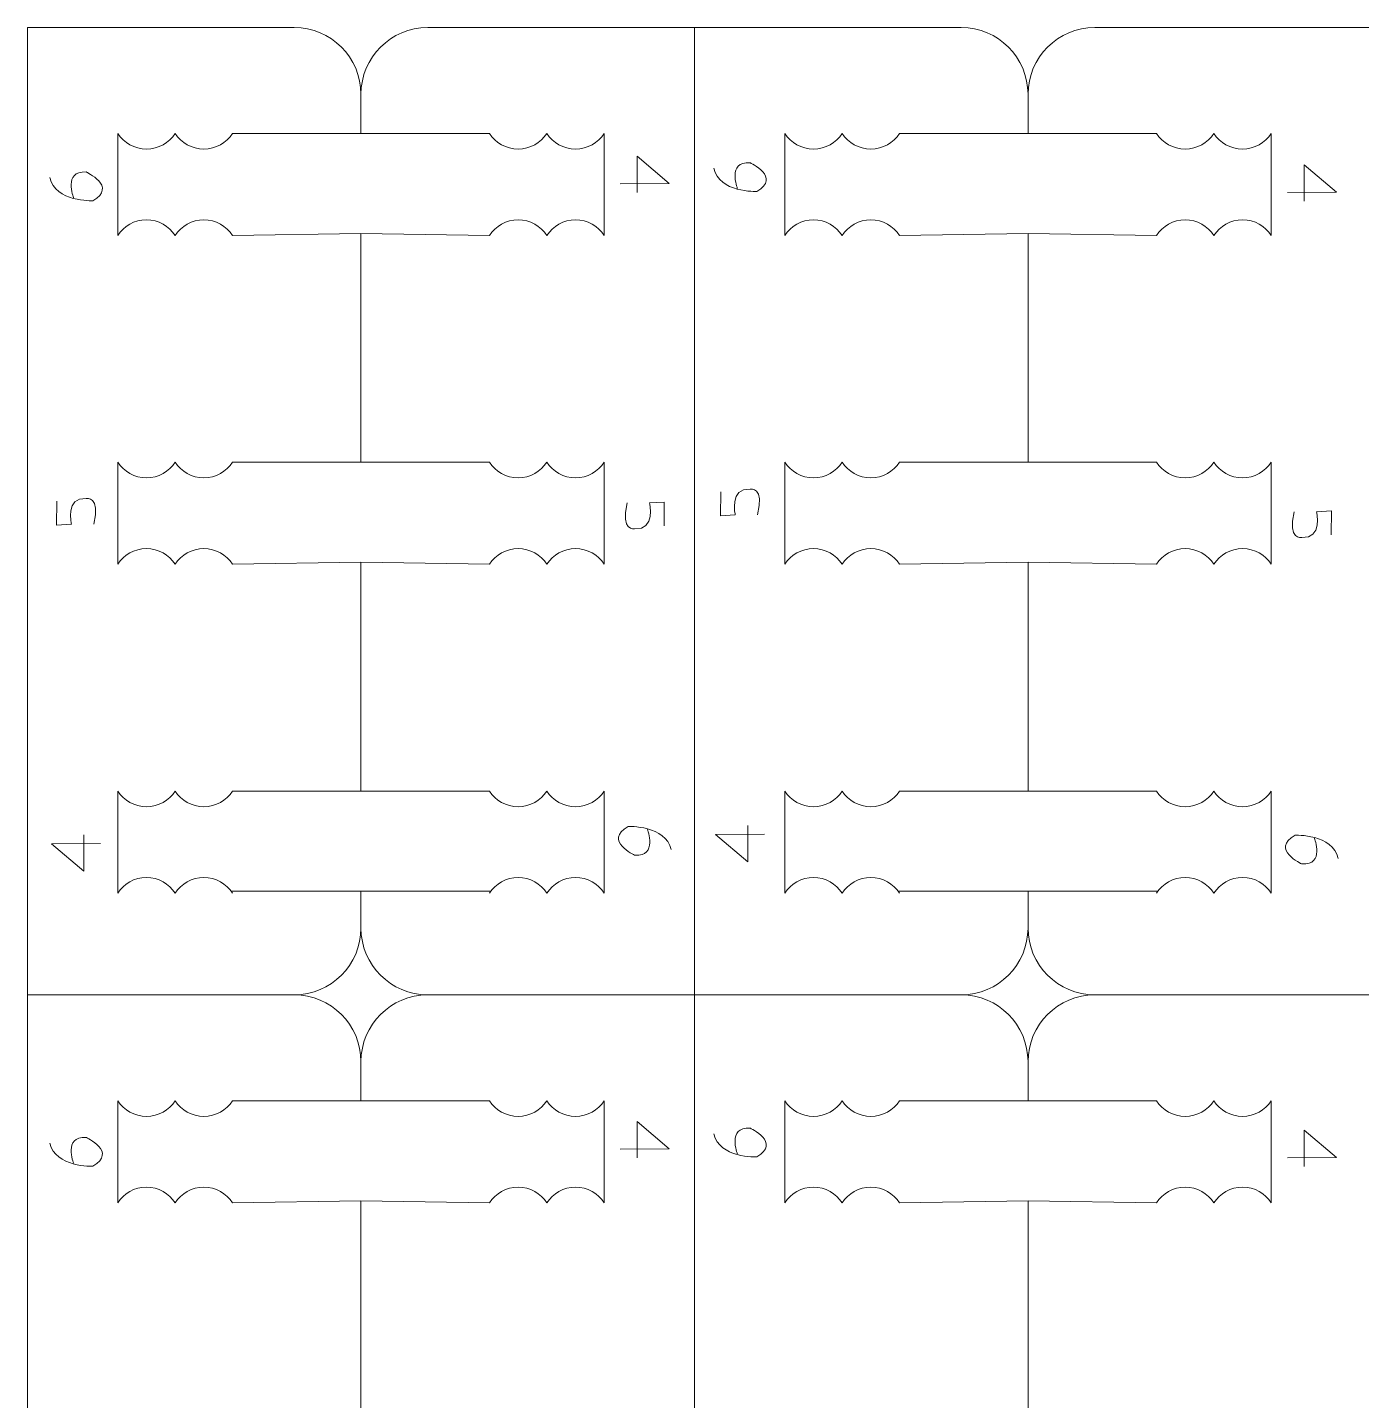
# Model space of a CAD drawing. Header units: centimetres. Extents: x -25 to 25, y -32.5 to 32.5.
# Drawn here: x 9.455 to 13.529, y 15.61 to 19.805 of the extents above; entities that cross this region are included whole.
import ezdxf

# ---------------------------------------------------------------- set-up
doc = ezdxf.new("R2010")
doc.units = ezdxf.units.CM
doc.header["$MEASUREMENT"] = 0
doc.layers.add('Capa 1', color=7, linetype='Continuous')

msp = doc.modelspace()

# ---------------------------------------------------------------- linework, layer by layer
at = {"layer": 'Capa 1', "color": 250, "lineweight": 9}
for points, knots in [([(10.08094, 19.48185), (10.08094, 19.48185), (10.47326, 19.48185), (10.47326, 19.48185), (10.47326, 19.48185), (10.47326, 19.48185), (10.47326, 19.60151), (10.47326, 19.60151), (10.47326, 19.60151), (10.47326, 19.71365), (10.38151, 19.80541), (10.26936, 19.80541), (10.26936, 19.80541), (10.26936, 19.80541), (9.90354, 19.80541), (9.45462, 19.80541)], [0, 0, 0, 0, 0.2, 0.2, 0.2, 0.2, 0.4, 0.4, 0.4, 0.4, 0.6, 0.6, 0.6, 0.6, 1, 1, 1, 1]), ([(10.47326, 19.60151), (10.47326, 19.71365), (10.56502, 19.80541), (10.67716, 19.80541), (10.67716, 19.80541), (10.67716, 19.80541), (11.04298, 19.80541), (11.4919, 19.80541)], [0, 0, 0, 0, 0.3333333, 0.3333333, 0.3333333, 0.3333333, 1, 1, 1, 1]), ([(12.11822, 19.48185), (12.11822, 19.48185), (12.51054, 19.48185), (12.51054, 19.48185), (12.51054, 19.48185), (12.51054, 19.48185), (12.51054, 19.60151), (12.51054, 19.60151), (12.51054, 19.60151), (12.51054, 19.71365), (12.41879, 19.80541), (12.30665, 19.80541), (12.30665, 19.80541), (12.30665, 19.80541), (11.94082, 19.80541), (11.4919, 19.80541)], [0, 0, 0, 0, 0.2, 0.2, 0.2, 0.2, 0.4, 0.4, 0.4, 0.4, 0.6, 0.6, 0.6, 0.6, 1, 1, 1, 1]), ([(12.51054, 19.60151), (12.51054, 19.71365), (12.6023, 19.80541), (12.71444, 19.80541), (12.71444, 19.80541), (12.71444, 19.80541), (13.08026, 19.80541), (13.52919, 19.80541)], [0, 0, 0, 0, 0.3333333, 0.3333333, 0.3333333, 0.3333333, 1, 1, 1, 1]), ([(14.1555, 19.48185), (14.1555, 19.48185), (14.54783, 19.48185), (14.54783, 19.48185), (14.54783, 19.48185), (14.54783, 19.48185), (14.54783, 19.60151), (14.54783, 19.60151), (14.54783, 19.60151), (14.54783, 19.71365), (14.45607, 19.80541), (14.34393, 19.80541), (14.34393, 19.80541), (14.34393, 19.80541), (13.97811, 19.80541), (13.52919, 19.80541)], [0, 0, 0, 0, 0.2, 0.2, 0.2, 0.2, 0.4, 0.4, 0.4, 0.4, 0.6, 0.6, 0.6, 0.6, 1, 1, 1, 1]), ([(9.90571, 19.48185), (9.88721, 19.45303), (9.85488, 19.43393), (9.81809, 19.43393), (9.81809, 19.43393), (9.78131, 19.43393), (9.74898, 19.45303), (9.73048, 19.48185)], [0, 0, 0, 0, 0.3333333, 0.3333333, 0.3333333, 0.3333333, 1, 1, 1, 1]), ([(10.08094, 19.48185), (10.06244, 19.45303), (10.03011, 19.43393), (9.99332, 19.43393), (9.99332, 19.43393), (9.95654, 19.43393), (9.9242, 19.45303), (9.90571, 19.48185)], [0, 0, 0, 0, 0.3333333, 0.3333333, 0.3333333, 0.3333333, 1, 1, 1, 1]), ([(10.86559, 19.48185), (10.88409, 19.45303), (10.91642, 19.43393), (10.95321, 19.43393), (10.95321, 19.43393), (10.98999, 19.43393), (11.02232, 19.45303), (11.04082, 19.48185)], [0, 0, 0, 0, 0.3333333, 0.3333333, 0.3333333, 0.3333333, 1, 1, 1, 1]), ([(11.04082, 19.48185), (11.05932, 19.45303), (11.09165, 19.43393), (11.12843, 19.43393), (11.12843, 19.43393), (11.16522, 19.43393), (11.19755, 19.45303), (11.21605, 19.48185)], [0, 0, 0, 0, 0.3333333, 0.3333333, 0.3333333, 0.3333333, 1, 1, 1, 1]), ([(11.94299, 19.48185), (11.92449, 19.45303), (11.89216, 19.43393), (11.85537, 19.43393), (11.85537, 19.43393), (11.81859, 19.43393), (11.78626, 19.45303), (11.76776, 19.48185)], [0, 0, 0, 0, 0.3333333, 0.3333333, 0.3333333, 0.3333333, 1, 1, 1, 1]), ([(12.11822, 19.48185), (12.09972, 19.45303), (12.06739, 19.43393), (12.0306, 19.43393), (12.0306, 19.43393), (11.99382, 19.43393), (11.96149, 19.45303), (11.94299, 19.48185)], [0, 0, 0, 0, 0.3333333, 0.3333333, 0.3333333, 0.3333333, 1, 1, 1, 1]), ([(12.90287, 19.48185), (12.92137, 19.45303), (12.9537, 19.43393), (12.99049, 19.43393), (12.99049, 19.43393), (13.02727, 19.43393), (13.0596, 19.45303), (13.0781, 19.48185)], [0, 0, 0, 0, 0.3333333, 0.3333333, 0.3333333, 0.3333333, 1, 1, 1, 1]), ([(13.0781, 19.48185), (13.0966, 19.45303), (13.12893, 19.43393), (13.16572, 19.43393), (13.16572, 19.43393), (13.2025, 19.43393), (13.23483, 19.45303), (13.25333, 19.48185)], [0, 0, 0, 0, 0.3333333, 0.3333333, 0.3333333, 0.3333333, 1, 1, 1, 1]), ([(9.90554, 19.16975), (9.88704, 19.19857), (9.85471, 19.21767), (9.81793, 19.21767), (9.81793, 19.21767), (9.78114, 19.21767), (9.74881, 19.19857), (9.73031, 19.16975)], [0, 0, 0, 0, 0.3333333, 0.3333333, 0.3333333, 0.3333333, 1, 1, 1, 1]), ([(10.08077, 19.16975), (10.06227, 19.19857), (10.02994, 19.21767), (9.99315, 19.21767), (9.99315, 19.21767), (9.95637, 19.21767), (9.92404, 19.19857), (9.90554, 19.16975)], [0, 0, 0, 0, 0.3333333, 0.3333333, 0.3333333, 0.3333333, 1, 1, 1, 1]), ([(10.86576, 19.16975), (10.88425, 19.19857), (10.91659, 19.21767), (10.95337, 19.21767), (10.95337, 19.21767), (10.99016, 19.21767), (11.02249, 19.19857), (11.04099, 19.16975)], [0, 0, 0, 0, 0.3333333, 0.3333333, 0.3333333, 0.3333333, 1, 1, 1, 1]), ([(11.04099, 19.16975), (11.05948, 19.19857), (11.09182, 19.21767), (11.1286, 19.21767), (11.1286, 19.21767), (11.16539, 19.21767), (11.19772, 19.19857), (11.21621, 19.16975)], [0, 0, 0, 0, 0.3333333, 0.3333333, 0.3333333, 0.3333333, 1, 1, 1, 1]), ([(11.94282, 19.16975), (11.92433, 19.19857), (11.89199, 19.21767), (11.85521, 19.21767), (11.85521, 19.21767), (11.81842, 19.21767), (11.78609, 19.19857), (11.76759, 19.16975)], [0, 0, 0, 0, 0.3333333, 0.3333333, 0.3333333, 0.3333333, 1, 1, 1, 1]), ([(12.11805, 19.16975), (12.09955, 19.19857), (12.06722, 19.21767), (12.03044, 19.21767), (12.03044, 19.21767), (11.99365, 19.21767), (11.96132, 19.19857), (11.94282, 19.16975)], [0, 0, 0, 0, 0.3333333, 0.3333333, 0.3333333, 0.3333333, 1, 1, 1, 1]), ([(12.90304, 19.16975), (12.92154, 19.19857), (12.95387, 19.21767), (12.99065, 19.21767), (12.99065, 19.21767), (13.02744, 19.21767), (13.05977, 19.19857), (13.07827, 19.16975)], [0, 0, 0, 0, 0.3333333, 0.3333333, 0.3333333, 0.3333333, 1, 1, 1, 1]), ([(13.07827, 19.16975), (13.09676, 19.19857), (13.1291, 19.21767), (13.16588, 19.21767), (13.16588, 19.21767), (13.20267, 19.21767), (13.235, 19.19857), (13.2535, 19.16975)], [0, 0, 0, 0, 0.3333333, 0.3333333, 0.3333333, 0.3333333, 1, 1, 1, 1]), ([(10.08094, 18.47699), (10.08094, 18.47699), (10.47326, 18.47699), (10.47326, 18.47699), (10.47326, 18.47699), (10.47326, 18.47699), (10.47326, 19.176), (10.47326, 19.176), (10.47326, 19.176), (10.47326, 19.176), (10.08077, 19.16975), (10.08077, 19.16975)], [0, 0, 0, 0, 0.25, 0.25, 0.25, 0.25, 0.5, 0.5, 0.5, 0.5, 1, 1, 1, 1]), ([(12.11822, 18.47699), (12.11822, 18.47699), (12.51054, 18.47699), (12.51054, 18.47699), (12.51054, 18.47699), (12.51054, 18.47699), (12.51054, 19.176), (12.51054, 19.176), (12.51054, 19.176), (12.51054, 19.176), (12.11805, 19.16975), (12.11805, 19.16975)], [0, 0, 0, 0, 0.25, 0.25, 0.25, 0.25, 0.5, 0.5, 0.5, 0.5, 1, 1, 1, 1]), ([(9.90571, 18.47699), (9.88721, 18.44818), (9.85488, 18.42908), (9.81809, 18.42908), (9.81809, 18.42908), (9.78131, 18.42908), (9.74898, 18.44818), (9.73048, 18.47699)], [0, 0, 0, 0, 0.3333333, 0.3333333, 0.3333333, 0.3333333, 1, 1, 1, 1]), ([(10.08094, 18.47699), (10.06244, 18.44818), (10.03011, 18.42908), (9.99332, 18.42908), (9.99332, 18.42908), (9.95654, 18.42908), (9.9242, 18.44818), (9.90571, 18.47699)], [0, 0, 0, 0, 0.3333333, 0.3333333, 0.3333333, 0.3333333, 1, 1, 1, 1]), ([(10.86559, 18.47699), (10.88409, 18.44818), (10.91642, 18.42908), (10.95321, 18.42908), (10.95321, 18.42908), (10.98999, 18.42908), (11.02232, 18.44818), (11.04082, 18.47699)], [0, 0, 0, 0, 0.3333333, 0.3333333, 0.3333333, 0.3333333, 1, 1, 1, 1]), ([(11.04082, 18.47699), (11.05932, 18.44818), (11.09165, 18.42908), (11.12843, 18.42908), (11.12843, 18.42908), (11.16522, 18.42908), (11.19755, 18.44818), (11.21605, 18.47699)], [0, 0, 0, 0, 0.3333333, 0.3333333, 0.3333333, 0.3333333, 1, 1, 1, 1]), ([(11.94299, 18.47699), (11.92449, 18.44818), (11.89216, 18.42908), (11.85537, 18.42908), (11.85537, 18.42908), (11.81859, 18.42908), (11.78626, 18.44818), (11.76776, 18.47699)], [0, 0, 0, 0, 0.3333333, 0.3333333, 0.3333333, 0.3333333, 1, 1, 1, 1]), ([(12.11822, 18.47699), (12.09972, 18.44818), (12.06739, 18.42908), (12.0306, 18.42908), (12.0306, 18.42908), (11.99382, 18.42908), (11.96149, 18.44818), (11.94299, 18.47699)], [0, 0, 0, 0, 0.3333333, 0.3333333, 0.3333333, 0.3333333, 1, 1, 1, 1]), ([(12.90287, 18.47699), (12.92137, 18.44818), (12.9537, 18.42908), (12.99049, 18.42908), (12.99049, 18.42908), (13.02727, 18.42908), (13.0596, 18.44818), (13.0781, 18.47699)], [0, 0, 0, 0, 0.3333333, 0.3333333, 0.3333333, 0.3333333, 1, 1, 1, 1]), ([(13.0781, 18.47699), (13.0966, 18.44818), (13.12893, 18.42908), (13.16572, 18.42908), (13.16572, 18.42908), (13.2025, 18.42908), (13.23483, 18.44818), (13.25333, 18.47699)], [0, 0, 0, 0, 0.3333333, 0.3333333, 0.3333333, 0.3333333, 1, 1, 1, 1]), ([(9.90554, 18.16489), (9.88704, 18.19371), (9.85471, 18.21281), (9.81793, 18.21281), (9.81793, 18.21281), (9.78114, 18.21281), (9.74881, 18.19371), (9.73031, 18.16489)], [0, 0, 0, 0, 0.3333333, 0.3333333, 0.3333333, 0.3333333, 1, 1, 1, 1]), ([(10.08077, 18.16489), (10.06227, 18.19371), (10.02994, 18.21281), (9.99315, 18.21281), (9.99315, 18.21281), (9.95637, 18.21281), (9.92404, 18.19371), (9.90554, 18.16489)], [0, 0, 0, 0, 0.3333333, 0.3333333, 0.3333333, 0.3333333, 1, 1, 1, 1]), ([(10.86576, 18.16489), (10.88425, 18.19371), (10.91659, 18.21281), (10.95337, 18.21281), (10.95337, 18.21281), (10.99016, 18.21281), (11.02249, 18.19371), (11.04099, 18.16489)], [0, 0, 0, 0, 0.3333333, 0.3333333, 0.3333333, 0.3333333, 1, 1, 1, 1]), ([(11.04099, 18.16489), (11.05948, 18.19371), (11.09182, 18.21281), (11.1286, 18.21281), (11.1286, 18.21281), (11.16539, 18.21281), (11.19772, 18.19371), (11.21621, 18.16489)], [0, 0, 0, 0, 0.3333333, 0.3333333, 0.3333333, 0.3333333, 1, 1, 1, 1]), ([(11.94282, 18.16489), (11.92433, 18.19371), (11.89199, 18.21281), (11.85521, 18.21281), (11.85521, 18.21281), (11.81842, 18.21281), (11.78609, 18.19371), (11.76759, 18.16489)], [0, 0, 0, 0, 0.3333333, 0.3333333, 0.3333333, 0.3333333, 1, 1, 1, 1]), ([(12.11805, 18.16489), (12.09955, 18.19371), (12.06722, 18.21281), (12.03044, 18.21281), (12.03044, 18.21281), (11.99365, 18.21281), (11.96132, 18.19371), (11.94282, 18.16489)], [0, 0, 0, 0, 0.3333333, 0.3333333, 0.3333333, 0.3333333, 1, 1, 1, 1]), ([(12.90304, 18.16489), (12.92154, 18.19371), (12.95387, 18.21281), (12.99065, 18.21281), (12.99065, 18.21281), (13.02744, 18.21281), (13.05977, 18.19371), (13.07827, 18.16489)], [0, 0, 0, 0, 0.3333333, 0.3333333, 0.3333333, 0.3333333, 1, 1, 1, 1]), ([(13.07827, 18.16489), (13.09676, 18.19371), (13.1291, 18.21281), (13.16588, 18.21281), (13.16588, 18.21281), (13.20267, 18.21281), (13.235, 18.19371), (13.2535, 18.16489)], [0, 0, 0, 0, 0.3333333, 0.3333333, 0.3333333, 0.3333333, 1, 1, 1, 1]), ([(10.08094, 17.47214), (10.08094, 17.47214), (10.47326, 17.47214), (10.47326, 17.47214), (10.47326, 17.47214), (10.47326, 17.47214), (10.47326, 18.17115), (10.47326, 18.17115), (10.47326, 18.17115), (10.47326, 18.17115), (10.08077, 18.16489), (10.08077, 18.16489)], [0, 0, 0, 0, 0.25, 0.25, 0.25, 0.25, 0.5, 0.5, 0.5, 0.5, 1, 1, 1, 1]), ([(12.11822, 17.47214), (12.11822, 17.47214), (12.51054, 17.47214), (12.51054, 17.47214), (12.51054, 17.47214), (12.51054, 17.47214), (12.51054, 18.17115), (12.51054, 18.17115), (12.51054, 18.17115), (12.51054, 18.17115), (12.11805, 18.16489), (12.11805, 18.16489)], [0, 0, 0, 0, 0.25, 0.25, 0.25, 0.25, 0.5, 0.5, 0.5, 0.5, 1, 1, 1, 1]), ([(9.90571, 17.47214), (9.88721, 17.44332), (9.85488, 17.42422), (9.81809, 17.42422), (9.81809, 17.42422), (9.78131, 17.42422), (9.74898, 17.44332), (9.73048, 17.47214)], [0, 0, 0, 0, 0.3333333, 0.3333333, 0.3333333, 0.3333333, 1, 1, 1, 1]), ([(10.08094, 17.47214), (10.06244, 17.44332), (10.03011, 17.42422), (9.99332, 17.42422), (9.99332, 17.42422), (9.95654, 17.42422), (9.9242, 17.44332), (9.90571, 17.47214)], [0, 0, 0, 0, 0.3333333, 0.3333333, 0.3333333, 0.3333333, 1, 1, 1, 1]), ([(10.86559, 17.47214), (10.88409, 17.44332), (10.91642, 17.42422), (10.95321, 17.42422), (10.95321, 17.42422), (10.98999, 17.42422), (11.02232, 17.44332), (11.04082, 17.47214)], [0, 0, 0, 0, 0.3333333, 0.3333333, 0.3333333, 0.3333333, 1, 1, 1, 1]), ([(11.04082, 17.47214), (11.05932, 17.44332), (11.09165, 17.42422), (11.12843, 17.42422), (11.12843, 17.42422), (11.16522, 17.42422), (11.19755, 17.44332), (11.21605, 17.47214)], [0, 0, 0, 0, 0.3333333, 0.3333333, 0.3333333, 0.3333333, 1, 1, 1, 1]), ([(11.94299, 17.47214), (11.92449, 17.44332), (11.89216, 17.42422), (11.85537, 17.42422), (11.85537, 17.42422), (11.81859, 17.42422), (11.78626, 17.44332), (11.76776, 17.47214)], [0, 0, 0, 0, 0.3333333, 0.3333333, 0.3333333, 0.3333333, 1, 1, 1, 1]), ([(12.11822, 17.47214), (12.09972, 17.44332), (12.06739, 17.42422), (12.0306, 17.42422), (12.0306, 17.42422), (11.99382, 17.42422), (11.96149, 17.44332), (11.94299, 17.47214)], [0, 0, 0, 0, 0.3333333, 0.3333333, 0.3333333, 0.3333333, 1, 1, 1, 1]), ([(12.90287, 17.47214), (12.92137, 17.44332), (12.9537, 17.42422), (12.99049, 17.42422), (12.99049, 17.42422), (13.02727, 17.42422), (13.0596, 17.44332), (13.0781, 17.47214)], [0, 0, 0, 0, 0.3333333, 0.3333333, 0.3333333, 0.3333333, 1, 1, 1, 1]), ([(13.0781, 17.47214), (13.0966, 17.44332), (13.12893, 17.42422), (13.16572, 17.42422), (13.16572, 17.42422), (13.2025, 17.42422), (13.23483, 17.44332), (13.25333, 17.47214)], [0, 0, 0, 0, 0.3333333, 0.3333333, 0.3333333, 0.3333333, 1, 1, 1, 1]), ([(9.90554, 17.16004), (9.88704, 17.18885), (9.85471, 17.20795), (9.81793, 17.20795), (9.81793, 17.20795), (9.78114, 17.20795), (9.74881, 17.18885), (9.73031, 17.16004)], [0, 0, 0, 0, 0.3333333, 0.3333333, 0.3333333, 0.3333333, 1, 1, 1, 1]), ([(10.08077, 17.16004), (10.06227, 17.18885), (10.02994, 17.20795), (9.99315, 17.20795), (9.99315, 17.20795), (9.95637, 17.20795), (9.92404, 17.18885), (9.90554, 17.16004)], [0, 0, 0, 0, 0.3333333, 0.3333333, 0.3333333, 0.3333333, 1, 1, 1, 1]), ([(10.86576, 17.16004), (10.88425, 17.18885), (10.91659, 17.20795), (10.95337, 17.20795), (10.95337, 17.20795), (10.99016, 17.20795), (11.02249, 17.18885), (11.04099, 17.16004)], [0, 0, 0, 0, 0.3333333, 0.3333333, 0.3333333, 0.3333333, 1, 1, 1, 1]), ([(11.04099, 17.16004), (11.05948, 17.18885), (11.09182, 17.20795), (11.1286, 17.20795), (11.1286, 17.20795), (11.16539, 17.20795), (11.19772, 17.18885), (11.21621, 17.16004)], [0, 0, 0, 0, 0.3333333, 0.3333333, 0.3333333, 0.3333333, 1, 1, 1, 1]), ([(11.94282, 17.16004), (11.92433, 17.18885), (11.89199, 17.20795), (11.85521, 17.20795), (11.85521, 17.20795), (11.81842, 17.20795), (11.78609, 17.18885), (11.76759, 17.16004)], [0, 0, 0, 0, 0.3333333, 0.3333333, 0.3333333, 0.3333333, 1, 1, 1, 1]), ([(12.11805, 17.16004), (12.09955, 17.18885), (12.06722, 17.20795), (12.03044, 17.20795), (12.03044, 17.20795), (11.99365, 17.20795), (11.96132, 17.18885), (11.94282, 17.16004)], [0, 0, 0, 0, 0.3333333, 0.3333333, 0.3333333, 0.3333333, 1, 1, 1, 1]), ([(12.90304, 17.16004), (12.92154, 17.18885), (12.95387, 17.20795), (12.99065, 17.20795), (12.99065, 17.20795), (13.02744, 17.20795), (13.05977, 17.18885), (13.07827, 17.16004)], [0, 0, 0, 0, 0.3333333, 0.3333333, 0.3333333, 0.3333333, 1, 1, 1, 1]), ([(13.07827, 17.16004), (13.09676, 17.18885), (13.1291, 17.20795), (13.16588, 17.20795), (13.16588, 17.20795), (13.20267, 17.20795), (13.235, 17.18885), (13.2535, 17.16004)], [0, 0, 0, 0, 0.3333333, 0.3333333, 0.3333333, 0.3333333, 1, 1, 1, 1]), ([(9.45462, 16.84941), (9.92674, 16.84941), (10.26936, 16.84941), (10.26936, 16.84941), (10.26936, 16.84941), (10.38151, 16.84941), (10.47326, 16.94117), (10.47326, 17.05331), (10.47326, 17.05331), (10.47326, 17.05331), (10.47326, 17.16629), (10.47326, 17.16629), (10.47326, 17.16629), (10.47326, 17.16629), (10.07642, 17.16629), (10.07642, 17.16629)], [0, 0, 0, 0, 0.2, 0.2, 0.2, 0.2, 0.4, 0.4, 0.4, 0.4, 0.6, 0.6, 0.6, 0.6, 1, 1, 1, 1]), ([(11.4919, 16.84941), (11.96402, 16.84941), (12.30665, 16.84941), (12.30665, 16.84941), (12.30665, 16.84941), (12.41879, 16.84941), (12.51054, 16.94117), (12.51054, 17.05331), (12.51054, 17.05331), (12.51054, 17.05331), (12.51054, 17.16629), (12.51054, 17.16629), (12.51054, 17.16629), (12.51054, 17.16629), (12.1137, 17.16629), (12.1137, 17.16629)], [0, 0, 0, 0, 0.2, 0.2, 0.2, 0.2, 0.4, 0.4, 0.4, 0.4, 0.6, 0.6, 0.6, 0.6, 1, 1, 1, 1]), ([(13.52919, 16.84941), (14.0013, 16.84941), (14.34393, 16.84941), (14.34393, 16.84941), (14.34393, 16.84941), (14.45607, 16.84941), (14.54783, 16.94117), (14.54783, 17.05331), (14.54783, 17.05331), (14.54783, 17.05331), (14.54783, 17.16629), (14.54783, 17.16629), (14.54783, 17.16629), (14.54783, 17.16629), (14.15098, 17.16629), (14.15098, 17.16629)], [0, 0, 0, 0, 0.2, 0.2, 0.2, 0.2, 0.4, 0.4, 0.4, 0.4, 0.6, 0.6, 0.6, 0.6, 1, 1, 1, 1]), ([(10.47326, 17.05331), (10.47326, 16.94117), (10.56502, 16.84941), (10.67716, 16.84941), (10.67716, 16.84941), (10.67716, 16.84941), (11.01978, 16.84941), (11.4919, 16.84941)], [0, 0, 0, 0, 0.3333333, 0.3333333, 0.3333333, 0.3333333, 1, 1, 1, 1]), ([(12.51054, 17.05331), (12.51054, 16.94117), (12.6023, 16.84941), (12.71444, 16.84941), (12.71444, 16.84941), (12.71444, 16.84941), (13.05707, 16.84941), (13.52919, 16.84941)], [0, 0, 0, 0, 0.3333333, 0.3333333, 0.3333333, 0.3333333, 1, 1, 1, 1]), ([(10.08094, 16.52586), (10.08094, 16.52586), (10.47326, 16.52586), (10.47326, 16.52586), (10.47326, 16.52586), (10.47326, 16.52586), (10.47326, 16.64552), (10.47326, 16.64552), (10.47326, 16.64552), (10.47326, 16.75766), (10.38151, 16.84941), (10.26936, 16.84941)], [0, 0, 0, 0, 0.25, 0.25, 0.25, 0.25, 0.5, 0.5, 0.5, 0.5, 1, 1, 1, 1]), ([(12.11822, 16.52586), (12.11822, 16.52586), (12.51054, 16.52586), (12.51054, 16.52586), (12.51054, 16.52586), (12.51054, 16.52586), (12.51054, 16.64552), (12.51054, 16.64552), (12.51054, 16.64552), (12.51054, 16.75766), (12.41879, 16.84941), (12.30665, 16.84941)], [0, 0, 0, 0, 0.25, 0.25, 0.25, 0.25, 0.5, 0.5, 0.5, 0.5, 1, 1, 1, 1]), ([(9.90571, 16.52586), (9.88721, 16.49704), (9.85488, 16.47794), (9.81809, 16.47794), (9.81809, 16.47794), (9.78131, 16.47794), (9.74898, 16.49704), (9.73048, 16.52586)], [0, 0, 0, 0, 0.3333333, 0.3333333, 0.3333333, 0.3333333, 1, 1, 1, 1]), ([(10.08094, 16.52586), (10.06244, 16.49704), (10.03011, 16.47794), (9.99332, 16.47794), (9.99332, 16.47794), (9.95654, 16.47794), (9.9242, 16.49704), (9.90571, 16.52586)], [0, 0, 0, 0, 0.3333333, 0.3333333, 0.3333333, 0.3333333, 1, 1, 1, 1]), ([(10.86559, 16.52586), (10.88409, 16.49704), (10.91642, 16.47794), (10.95321, 16.47794), (10.95321, 16.47794), (10.98999, 16.47794), (11.02232, 16.49704), (11.04082, 16.52586)], [0, 0, 0, 0, 0.3333333, 0.3333333, 0.3333333, 0.3333333, 1, 1, 1, 1]), ([(11.04082, 16.52586), (11.05932, 16.49704), (11.09165, 16.47794), (11.12843, 16.47794), (11.12843, 16.47794), (11.16522, 16.47794), (11.19755, 16.49704), (11.21605, 16.52586)], [0, 0, 0, 0, 0.3333333, 0.3333333, 0.3333333, 0.3333333, 1, 1, 1, 1]), ([(11.94299, 16.52586), (11.92449, 16.49704), (11.89216, 16.47794), (11.85537, 16.47794), (11.85537, 16.47794), (11.81859, 16.47794), (11.78626, 16.49704), (11.76776, 16.52586)], [0, 0, 0, 0, 0.3333333, 0.3333333, 0.3333333, 0.3333333, 1, 1, 1, 1]), ([(12.11822, 16.52586), (12.09972, 16.49704), (12.06739, 16.47794), (12.0306, 16.47794), (12.0306, 16.47794), (11.99382, 16.47794), (11.96149, 16.49704), (11.94299, 16.52586)], [0, 0, 0, 0, 0.3333333, 0.3333333, 0.3333333, 0.3333333, 1, 1, 1, 1]), ([(12.90287, 16.52586), (12.92137, 16.49704), (12.9537, 16.47794), (12.99049, 16.47794), (12.99049, 16.47794), (13.02727, 16.47794), (13.0596, 16.49704), (13.0781, 16.52586)], [0, 0, 0, 0, 0.3333333, 0.3333333, 0.3333333, 0.3333333, 1, 1, 1, 1]), ([(13.0781, 16.52586), (13.0966, 16.49704), (13.12893, 16.47794), (13.16572, 16.47794), (13.16572, 16.47794), (13.2025, 16.47794), (13.23483, 16.49704), (13.25333, 16.52586)], [0, 0, 0, 0, 0.3333333, 0.3333333, 0.3333333, 0.3333333, 1, 1, 1, 1]), ([(9.90554, 16.21376), (9.88704, 16.24258), (9.85471, 16.26168), (9.81793, 16.26168), (9.81793, 16.26168), (9.78114, 16.26168), (9.74881, 16.24258), (9.73031, 16.21376)], [0, 0, 0, 0, 0.3333333, 0.3333333, 0.3333333, 0.3333333, 1, 1, 1, 1]), ([(10.08077, 16.21376), (10.06227, 16.24258), (10.02994, 16.26168), (9.99315, 16.26168), (9.99315, 16.26168), (9.95637, 16.26168), (9.92404, 16.24258), (9.90554, 16.21376)], [0, 0, 0, 0, 0.3333333, 0.3333333, 0.3333333, 0.3333333, 1, 1, 1, 1]), ([(10.86576, 16.21376), (10.88425, 16.24258), (10.91659, 16.26168), (10.95337, 16.26168), (10.95337, 16.26168), (10.99016, 16.26168), (11.02249, 16.24258), (11.04099, 16.21376)], [0, 0, 0, 0, 0.3333333, 0.3333333, 0.3333333, 0.3333333, 1, 1, 1, 1]), ([(11.04099, 16.21376), (11.05948, 16.24258), (11.09182, 16.26168), (11.1286, 16.26168), (11.1286, 16.26168), (11.16539, 16.26168), (11.19772, 16.24258), (11.21621, 16.21376)], [0, 0, 0, 0, 0.3333333, 0.3333333, 0.3333333, 0.3333333, 1, 1, 1, 1]), ([(11.94282, 16.21376), (11.92433, 16.24258), (11.89199, 16.26168), (11.85521, 16.26168), (11.85521, 16.26168), (11.81842, 16.26168), (11.78609, 16.24258), (11.76759, 16.21376)], [0, 0, 0, 0, 0.3333333, 0.3333333, 0.3333333, 0.3333333, 1, 1, 1, 1]), ([(12.11805, 16.21376), (12.09955, 16.24258), (12.06722, 16.26168), (12.03044, 16.26168), (12.03044, 16.26168), (11.99365, 16.26168), (11.96132, 16.24258), (11.94282, 16.21376)], [0, 0, 0, 0, 0.3333333, 0.3333333, 0.3333333, 0.3333333, 1, 1, 1, 1]), ([(12.90304, 16.21376), (12.92154, 16.24258), (12.95387, 16.26168), (12.99065, 16.26168), (12.99065, 16.26168), (13.02744, 16.26168), (13.05977, 16.24258), (13.07827, 16.21376)], [0, 0, 0, 0, 0.3333333, 0.3333333, 0.3333333, 0.3333333, 1, 1, 1, 1]), ([(13.07827, 16.21376), (13.09676, 16.24258), (13.1291, 16.26168), (13.16588, 16.26168), (13.16588, 16.26168), (13.20267, 16.26168), (13.235, 16.24258), (13.2535, 16.21376)], [0, 0, 0, 0, 0.3333333, 0.3333333, 0.3333333, 0.3333333, 1, 1, 1, 1]), ([(10.08094, 15.521), (10.08094, 15.521), (10.47326, 15.521), (10.47326, 15.521), (10.47326, 15.521), (10.47326, 15.521), (10.47326, 16.22001), (10.47326, 16.22001), (10.47326, 16.22001), (10.47326, 16.22001), (10.08077, 16.21376), (10.08077, 16.21376)], [0, 0, 0, 0, 0.25, 0.25, 0.25, 0.25, 0.5, 0.5, 0.5, 0.5, 1, 1, 1, 1]), ([(12.11822, 15.521), (12.11822, 15.521), (12.51054, 15.521), (12.51054, 15.521), (12.51054, 15.521), (12.51054, 15.521), (12.51054, 16.22001), (12.51054, 16.22001), (12.51054, 16.22001), (12.51054, 16.22001), (12.11805, 16.21376), (12.11805, 16.21376)], [0, 0, 0, 0, 0.25, 0.25, 0.25, 0.25, 0.5, 0.5, 0.5, 0.5, 1, 1, 1, 1])]:
    msp.add_open_spline(points, degree=3, knots=knots, dxfattribs=at)
for points in [[(9.45464, 16.84941), (9.45464, 16.84941), (9.45464, 19.80542), (9.45464, 19.80542)], [(11.49192, 16.84941), (11.49192, 16.84941), (11.49192, 19.80542), (11.49192, 19.80542)], [(9.73031, 19.16975), (9.73031, 19.16975), (9.73048, 19.48185), (9.73048, 19.48185)], [(10.86559, 19.48185), (10.86559, 19.48185), (10.47326, 19.48185), (10.47326, 19.48185)], [(11.21621, 19.16975), (11.21621, 19.16975), (11.21605, 19.48185), (11.21605, 19.48185)], [(11.76759, 19.16975), (11.76759, 19.16975), (11.76776, 19.48185), (11.76776, 19.48185)], [(12.90287, 19.48185), (12.90287, 19.48185), (12.51054, 19.48185), (12.51054, 19.48185)], [(13.2535, 19.16975), (13.2535, 19.16975), (13.25333, 19.48185), (13.25333, 19.48185)], [(10.47326, 19.176), (10.47326, 19.176), (10.86576, 19.16975), (10.86576, 19.16975)], [(12.51054, 19.176), (12.51054, 19.176), (12.90304, 19.16975), (12.90304, 19.16975)], [(9.73031, 18.16489), (9.73031, 18.16489), (9.73048, 18.47699), (9.73048, 18.47699)], [(10.86559, 18.47699), (10.86559, 18.47699), (10.47326, 18.47699), (10.47326, 18.47699)], [(11.21621, 18.16489), (11.21621, 18.16489), (11.21605, 18.47699), (11.21605, 18.47699)], [(11.76759, 18.16489), (11.76759, 18.16489), (11.76776, 18.47699), (11.76776, 18.47699)], [(12.90287, 18.47699), (12.90287, 18.47699), (12.51054, 18.47699), (12.51054, 18.47699)], [(13.2535, 18.16489), (13.2535, 18.16489), (13.25333, 18.47699), (13.25333, 18.47699)], [(10.47326, 18.17115), (10.47326, 18.17115), (10.86576, 18.16489), (10.86576, 18.16489)], [(12.51054, 18.17115), (12.51054, 18.17115), (12.90304, 18.16489), (12.90304, 18.16489)], [(9.73031, 17.16004), (9.73031, 17.16004), (9.73048, 17.47214), (9.73048, 17.47214)], [(10.86559, 17.47214), (10.86559, 17.47214), (10.47326, 17.47214), (10.47326, 17.47214)], [(11.21621, 17.16004), (11.21621, 17.16004), (11.21605, 17.47214), (11.21605, 17.47214)], [(11.76759, 17.16004), (11.76759, 17.16004), (11.76776, 17.47214), (11.76776, 17.47214)], [(12.90287, 17.47214), (12.90287, 17.47214), (12.51054, 17.47214), (12.51054, 17.47214)], [(13.2535, 17.16004), (13.2535, 17.16004), (13.25333, 17.47214), (13.25333, 17.47214)], [(10.87011, 17.16629), (10.73782, 17.16629), (10.60555, 17.16629), (10.47326, 17.16629)], [(12.90739, 17.16629), (12.7751, 17.16629), (12.64283, 17.16629), (12.51054, 17.16629)], [(9.45464, 13.89342), (9.45464, 13.89342), (9.45464, 16.84943), (9.45464, 16.84943)], [(10.47326, 16.64552), (10.47326, 16.75766), (10.56502, 16.84941), (10.67716, 16.84941)], [(11.49192, 13.89342), (11.49192, 13.89342), (11.49192, 16.84943), (11.49192, 16.84943)], [(12.51054, 16.64552), (12.51054, 16.75766), (12.6023, 16.84941), (12.71444, 16.84941)], [(9.73031, 16.21376), (9.73031, 16.21376), (9.73048, 16.52586), (9.73048, 16.52586)], [(10.86559, 16.52586), (10.86559, 16.52586), (10.47326, 16.52586), (10.47326, 16.52586)], [(11.21621, 16.21376), (11.21621, 16.21376), (11.21605, 16.52586), (11.21605, 16.52586)], [(11.76759, 16.21376), (11.76759, 16.21376), (11.76776, 16.52586), (11.76776, 16.52586)], [(12.90287, 16.52586), (12.90287, 16.52586), (12.51054, 16.52586), (12.51054, 16.52586)], [(13.2535, 16.21376), (13.2535, 16.21376), (13.25333, 16.52586), (13.25333, 16.52586)], [(10.47326, 16.22001), (10.47326, 16.22001), (10.86576, 16.21376), (10.86576, 16.21376)], [(12.51054, 16.22001), (12.51054, 16.22001), (12.90304, 16.21376), (12.90304, 16.21376)]]:
    msp.add_open_spline(points, degree=3, dxfattribs=at)
at = {"layer": 'Capa 1', "color": 240, "lineweight": 9}
for points, knots in [([(11.31638, 19.30124), (11.31638, 19.30124), (11.31638, 19.41249), (11.31638, 19.41249), (11.31638, 19.41249), (11.31638, 19.41249), (11.41484, 19.32881), (11.41484, 19.32881), (11.41484, 19.32881), (11.41484, 19.32881), (11.26516, 19.32785), (11.26516, 19.32785)], [0, 0, 0, 0, 0.25, 0.25, 0.25, 0.25, 0.5, 0.5, 0.5, 0.5, 1, 1, 1, 1]), ([(11.62305, 19.31342), (11.62305, 19.31342), (11.59075, 19.39613), (11.66137, 19.39219), (11.66137, 19.39219), (11.66137, 19.39219), (11.75836, 19.34823), (11.68214, 19.30421), (11.68214, 19.30421), (11.68214, 19.30421), (11.56659, 19.30028), (11.55085, 19.37508)], [0, 0, 0, 0, 0.25, 0.25, 0.25, 0.25, 0.5, 0.5, 0.5, 0.5, 1, 1, 1, 1]), ([(13.35382, 19.27456), (13.35382, 19.27456), (13.35382, 19.3858), (13.35382, 19.3858), (13.35382, 19.3858), (13.35382, 19.3858), (13.45228, 19.30213), (13.45228, 19.30213), (13.45228, 19.30213), (13.45228, 19.30213), (13.3026, 19.30116), (13.3026, 19.30116)], [0, 0, 0, 0, 0.25, 0.25, 0.25, 0.25, 0.5, 0.5, 0.5, 0.5, 1, 1, 1, 1]), ([(9.59523, 19.28505), (9.59523, 19.28505), (9.56293, 19.36776), (9.63355, 19.36382), (9.63355, 19.36382), (9.63355, 19.36382), (9.73055, 19.31986), (9.65433, 19.27584), (9.65433, 19.27584), (9.65433, 19.27584), (9.53877, 19.27191), (9.52303, 19.34671)], [0, 0, 0, 0, 0.25, 0.25, 0.25, 0.25, 0.5, 0.5, 0.5, 0.5, 1, 1, 1, 1]), ([(11.57199, 18.38602), (11.57199, 18.38602), (11.57155, 18.31316), (11.57155, 18.31316), (11.57155, 18.31316), (11.57155, 18.31316), (11.61646, 18.31578), (11.61646, 18.31578)], [0, 0, 0, 0, 0.3333333, 0.3333333, 0.3333333, 0.3333333, 1, 1, 1, 1]), ([(11.61646, 18.31578), (11.61646, 18.31578), (11.59729, 18.39949), (11.66199, 18.39457), (11.66199, 18.39457), (11.66199, 18.39457), (11.70635, 18.40342), (11.68468, 18.31578)], [0, 0, 0, 0, 0.3333333, 0.3333333, 0.3333333, 0.3333333, 1, 1, 1, 1]), ([(9.54417, 18.35765), (9.54417, 18.35765), (9.54373, 18.28479), (9.54373, 18.28479), (9.54373, 18.28479), (9.54373, 18.28479), (9.58864, 18.28741), (9.58864, 18.28741)], [0, 0, 0, 0, 0.3333333, 0.3333333, 0.3333333, 0.3333333, 1, 1, 1, 1]), ([(9.58864, 18.28741), (9.58864, 18.28741), (9.56948, 18.37112), (9.63418, 18.3662), (9.63418, 18.3662), (9.63418, 18.3662), (9.67854, 18.37505), (9.65686, 18.28741)], [0, 0, 0, 0, 0.3333333, 0.3333333, 0.3333333, 0.3333333, 1, 1, 1, 1]), ([(11.35465, 18.35231), (11.35465, 18.35231), (11.37382, 18.2686), (11.30911, 18.27353), (11.30911, 18.27353), (11.30911, 18.27353), (11.26475, 18.26468), (11.28643, 18.35231)], [0, 0, 0, 0, 0.3333333, 0.3333333, 0.3333333, 0.3333333, 1, 1, 1, 1]), ([(11.39912, 18.28207), (11.39912, 18.28207), (11.39956, 18.35493), (11.39956, 18.35493), (11.39956, 18.35493), (11.39956, 18.35493), (11.35465, 18.35231), (11.35465, 18.35231)], [0, 0, 0, 0, 0.3333333, 0.3333333, 0.3333333, 0.3333333, 1, 1, 1, 1]), ([(13.39209, 18.32563), (13.39209, 18.32563), (13.41125, 18.24192), (13.34655, 18.24684), (13.34655, 18.24684), (13.34655, 18.24684), (13.30219, 18.23799), (13.32386, 18.32563)], [0, 0, 0, 0, 0.3333333, 0.3333333, 0.3333333, 0.3333333, 1, 1, 1, 1]), ([(13.43656, 18.25539), (13.43656, 18.25539), (13.437, 18.32825), (13.437, 18.32825), (13.437, 18.32825), (13.437, 18.32825), (13.39209, 18.32563), (13.39209, 18.32563)], [0, 0, 0, 0, 0.3333333, 0.3333333, 0.3333333, 0.3333333, 1, 1, 1, 1]), ([(9.62691, 17.33848), (9.62691, 17.33848), (9.62691, 17.22724), (9.62691, 17.22724), (9.62691, 17.22724), (9.62691, 17.22724), (9.52845, 17.31091), (9.52845, 17.31091), (9.52845, 17.31091), (9.52845, 17.31091), (9.67813, 17.31188), (9.67813, 17.31188)], [0, 0, 0, 0, 0.25, 0.25, 0.25, 0.25, 0.5, 0.5, 0.5, 0.5, 1, 1, 1, 1]), ([(11.34806, 17.35467), (11.34806, 17.35467), (11.38036, 17.27196), (11.30974, 17.2759), (11.30974, 17.2759), (11.30974, 17.2759), (11.21274, 17.31986), (11.28897, 17.36388), (11.28897, 17.36388), (11.28897, 17.36388), (11.40452, 17.36782), (11.42026, 17.29301)], [0, 0, 0, 0, 0.25, 0.25, 0.25, 0.25, 0.5, 0.5, 0.5, 0.5, 1, 1, 1, 1]), ([(11.65472, 17.36685), (11.65472, 17.36685), (11.65472, 17.25561), (11.65472, 17.25561), (11.65472, 17.25561), (11.65472, 17.25561), (11.55626, 17.33928), (11.55626, 17.33928), (11.55626, 17.33928), (11.55626, 17.33928), (11.70594, 17.34025), (11.70594, 17.34025)], [0, 0, 0, 0, 0.25, 0.25, 0.25, 0.25, 0.5, 0.5, 0.5, 0.5, 1, 1, 1, 1]), ([(13.3855, 17.32799), (13.3855, 17.32799), (13.4178, 17.24528), (13.34718, 17.24922), (13.34718, 17.24922), (13.34718, 17.24922), (13.25018, 17.29318), (13.3264, 17.3372), (13.3264, 17.3372), (13.3264, 17.3372), (13.44196, 17.34113), (13.4577, 17.26633)], [0, 0, 0, 0, 0.25, 0.25, 0.25, 0.25, 0.5, 0.5, 0.5, 0.5, 1, 1, 1, 1]), ([(11.31638, 16.35154), (11.31638, 16.35154), (11.31638, 16.46278), (11.31638, 16.46278), (11.31638, 16.46278), (11.31638, 16.46278), (11.41484, 16.3791), (11.41484, 16.3791), (11.41484, 16.3791), (11.41484, 16.3791), (11.26516, 16.37814), (11.26516, 16.37814)], [0, 0, 0, 0, 0.25, 0.25, 0.25, 0.25, 0.5, 0.5, 0.5, 0.5, 1, 1, 1, 1]), ([(9.59523, 16.33486), (9.59523, 16.33486), (9.56293, 16.41757), (9.63355, 16.41363), (9.63355, 16.41363), (9.63355, 16.41363), (9.73055, 16.36966), (9.65433, 16.32565), (9.65433, 16.32565), (9.65433, 16.32565), (9.53877, 16.32171), (9.52303, 16.39652)], [0, 0, 0, 0, 0.25, 0.25, 0.25, 0.25, 0.5, 0.5, 0.5, 0.5, 1, 1, 1, 1]), ([(11.62305, 16.36322), (11.62305, 16.36322), (11.59075, 16.44594), (11.66137, 16.44199), (11.66137, 16.44199), (11.66137, 16.44199), (11.75836, 16.39803), (11.68214, 16.35402), (11.68214, 16.35402), (11.68214, 16.35402), (11.56659, 16.35008), (11.55085, 16.42488)], [0, 0, 0, 0, 0.25, 0.25, 0.25, 0.25, 0.5, 0.5, 0.5, 0.5, 1, 1, 1, 1]), ([(13.35382, 16.32485), (13.35382, 16.32485), (13.35382, 16.4361), (13.35382, 16.4361), (13.35382, 16.4361), (13.35382, 16.4361), (13.45228, 16.35242), (13.45228, 16.35242), (13.45228, 16.35242), (13.45228, 16.35242), (13.3026, 16.35146), (13.3026, 16.35146)], [0, 0, 0, 0, 0.25, 0.25, 0.25, 0.25, 0.5, 0.5, 0.5, 0.5, 1, 1, 1, 1])]:
    msp.add_open_spline(points, degree=3, knots=knots, dxfattribs=at)

doc.saveas('drawing.dxf')
